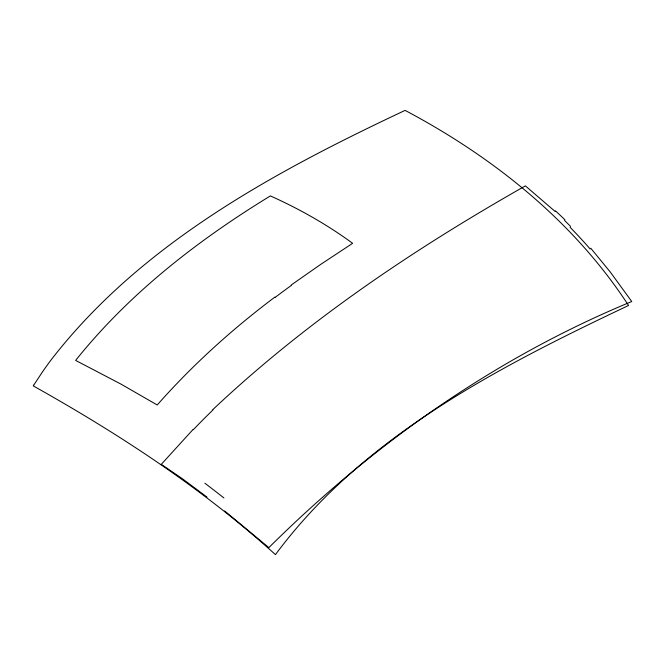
<?xml version="1.0" encoding="UTF-8"?>
<svg xmlns="http://www.w3.org/2000/svg" width="665" height="665" viewBox="0 0 665 665"><rect width="100%" height="100%" fill="white"/><g stroke="black" fill="none" stroke-linecap="round" stroke-linejoin="round"><path stroke-width="1" d="M193.133 429.399L161.296 464.328L182.518 478.825L207.006 497.104M212.858 409.582C306.332 321.378 413.846 249.151 525.375 185.876L555.175 211.503M274.903 297.097C232.276 329.117 192.493 364.96 157.223 404.985L121.18 384.22L75.635 360.405C129.16 293.506 197.63 240.373 270.381 195.917C299.308 208.885 327.055 224.546 352.633 243.315L320.854 264.288L291.228 284.994M224.654 510.936L268.86 547.619C372.932 444.22 495.791 357.562 631.75 301.536L610.337 272.101L590.753 248.211M564.593 220.464L570.578 226.433M570.088 227.28A403.431 284.67 64.1 0 1 590.179 249.018M555.483 210.855A363.647 255.086 63.8 0 1 564.934 219.824M193.266 429.748A332.051 128.644 -51.4 0 1 212.933 409.964M204.878 483.222A452.25 123.324 42.5 0 1 223.939 497.969M274.903 297.588A773.154 375.168 -56.2 0 1 291.22 285.485M33.699 385.176L33.25 385.891C119.21 434.062 202.218 488.359 275.451 554.618C363.073 436.415 498.617 367.055 628.55 305.476C573.662 221.204 493.264 157.131 405.085 110.382C274.72 171.769 141.487 243.373 51.496 359.383A239.658 138.37 -60 0 0 42.535 371.81L33.699 385.176"/></g></svg>
